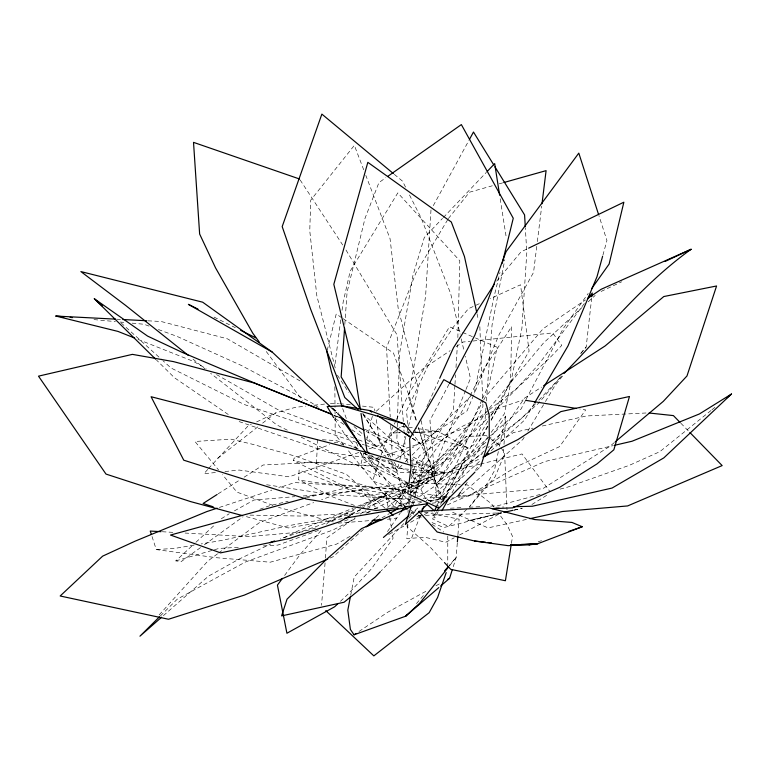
<?xml version="1.0" encoding="UTF-8"?>
<svg xmlns="http://www.w3.org/2000/svg" width="770" height="770" viewBox="0 0 770 770"><rect width="100%" height="100%" fill="white"/><g stroke="black" fill="none" stroke-linecap="round" stroke-linejoin="round"><path stroke-width="0.58" stroke-dasharray="3.85 2.89" d="M447.755 566.874L447.774 535.901M397.214 427.947L396.829 439.968L408.321 463.473M397.253 426.744L397.445 420.738M397.484 419.534L399.582 353.43L412.893 275.67L424.289 237.535L442.509 218.401M354.46 505.447L332.351 496.804L298.683 479.816L299.106 470.037L356.289 492.473L387.945 498.565L413.201 498.411M317.75 439.458L316.104 468.603C344.777 478.478 373.113 490.663 403.365 494.879L397.628 473.512L386.184 458.554M503.724 449.093L503.224 457.351L495.129 476.736L469.604 506.66L486.765 484.157L494.282 471.067L498.44 451.066M504.013 444.377L505.746 416.089L489.961 438.582M430.998 209.883L425.569 296.575L408.726 397.464L416.724 422.682M454.887 385.578L453.405 409.563L410.939 478.921M454.964 384.374L455.551 374.778M455.994 367.579L457.409 344.787M457.852 337.587L459.786 260.799L397.82 192.895L350.196 271.107L343.17 302.052L341.707 312.755M407.214 524.197L407.061 526.565L430.295 547.287L443.674 561.715M407.985 512.397L408.139 510.029M408.524 504.129L409.062 495.861M409.525 488.777L409.833 484.051M344.816 324.459L347.068 292.282L365.047 218.237L378.946 182.586L385.808 177.755M325.084 562.899L321.514 605.326M325.421 558.135L326.875 537.864L355.172 517.681M485.909 408.148L485.119 418.842L443.048 501.973M486.438 401.026L492.059 325.007L504.812 259.654M457.293 543.081L456.177 557.403L452.712 568.404M457.938 534.726L459.141 519.211L424.145 512.06M407.927 524.524L406.791 538.711L424.636 537.181L445.792 542.273L454.233 537.807M409.534 504.427L410.198 496.15M410.285 494.966L410.853 487.872L414.78 478.545L466.379 436.475L486.303 435.599L489.99 438.236M580.869 353.478L586.172 346.943L591.716 297.692M536.757 246.352L533.552 272.378L499.133 334.488L474.022 394.259M537.345 241.616L541.714 206.129M408.331 488.989L408.918 484.311M340.725 319.897L334.719 366.299M511.415 543.437L512.541 536.44L506.92 524.505L497.834 512.31M350.677 595.297L354.21 576.98L404.597 522.657M474.32 392.546L493.801 297.749L500 272.407M499.422 446.359L505.746 416.089M363.507 453.328L361.063 463.617L379.09 457.476M366.77 439.593L372.757 414.433M327.144 350.523L336.23 313.987L342.15 318.02M398.658 464.349L397.763 467.814L393.826 461.769M399.851 459.728L406.695 433.183M406.993 432.037L408.177 427.417M408.475 426.262L418.303 388.176L398.148 308.058L390.053 238.719L365.827 175.377M602.9 255.207L606.933 240.519L598.896 215.542M412.277 469.546L444.608 472.164L386.588 493.108L362.997 495.88L293.447 460.527L294.111 458.198L329.656 444.646M411.998 504.032L414.587 496.092M414.963 494.956L424.607 465.465L459.911 415.242L483.955 368.965L511.684 326.567L510.606 380.601L501.482 401.314L490.75 421.123M380.755 456.244L372.574 481.048L406.493 492.559M381.121 455.118L383.73 447.226L395.915 420.641M420.353 515.448L410.988 539.78L381.189 570.83M465.542 390.534L431.056 475.504L412.374 458.612M465.985 389.437L470.46 378.397L465.301 356.308M408.196 483.146L399.774 503.859L420.998 501.511M410.862 476.611L419.284 455.898L460.181 427.408L489.354 413.153M473.55 395.366L467.043 410.862L412.431 447.803M426.859 406.704L428.341 403.422M428.832 402.335L439.198 379.389M410.805 492.935L440.18 468.083L472.664 420.179L481.905 399.957M482.395 398.899L489.2 383.999L497.17 347.289L475.504 337.963M396.396 419.583L408.552 394.269L449.497 326.778L474.416 337.501M437.033 505.476L482.944 406.473L482.713 400.516M438.197 511.559L434.963 517.96L431.826 511.55M525.487 400.544L521.059 408.995L490.48 435.858M526.035 399.486L563.12 328.675L588.213 293.437M449.006 384.22L429.958 420.362L436.86 500.519L481.125 459.921M487.92 426.33L482.838 435.714L449.103 484.532L429.833 502.088M433.298 205.667L468.882 140.448M436.561 511.665L432.586 518.97L448.612 526.478L467.852 508.316M440.536 504.35L463.28 462.587L489.075 439.381M485.543 445.83L438.89 481.279L483.137 400.978M483.714 399.928L485.437 396.8L543.091 328.752L585.46 299.954M479.036 441.316L488.247 424.905M491.125 419.775L501.482 401.314M451.971 492.896L467.987 464.647L480.759 458.227M534.168 403.644L524.514 420.131L490.865 450.989M487.814 421.228L473.781 444.839L413.914 478.93L412.335 464.628M490.865 416.089L529.096 351.216L520.539 284.775L490.144 298.731M524.158 437.293L522.946 439.333L462.789 493.185L460.701 494.35M527.806 431.161L544.823 402.585M545.439 401.565L555.16 385.231L563.476 374.961M447.736 219.623L415.896 272.975L386.54 347.52L390.226 416.945M448.352 218.603L469.488 192.211L492.357 185.772M407.811 484.012L394.076 506.448L347.289 449.401M461.278 491.125L467.323 482.232M475.379 470.374L479.412 464.445M490.153 448.631L524.399 398.225L541.541 387.118M438.89 481.279L486.265 411.96M387.474 531.56L400.313 512.955M405.713 505.13L412.47 495.331M413.153 494.359L417.879 487.497L489.826 415.964M487.689 437.264L441.797 501.761L418.177 427.263M491.164 432.374L504.369 413.808L521.896 328.424L526.796 252.55L525.342 227.843M284.592 575.46L300.358 554.236L321.937 529.529M584.334 303.544L538.307 364.884L515.804 389.533L490.673 415.107M449.478 565.825L456.177 557.403L449.17 565.546M489.316 408.283L543.476 343.025L582.053 307.509M496.65 281.137L521.069 251.819L527.566 248.681M561.542 376.039L538.461 403.326L487.891 447.668M580.782 353.305L586.172 346.943M410.66 492.8L472.664 420.179M416.483 603.555L425.05 593.603M326.557 524.226L328.097 522.464L356.048 509.288M207.746 469.421L203.925 473.723L215.658 472.501M208.506 468.564L248.113 425.897L251.299 424.395M159.159 614.932L207.996 560.916L217.621 553.755M408.658 518.277L415.973 510.385M535.564 403.663L521.713 418.341L490.298 442.211M538.827 400.208L561.648 376.03M443.337 217.535L486.399 172.307M401.93 465.282L396.877 470.364L391.372 461.115M405.299 461.904L408.668 458.516M412.027 455.137L472.636 394.24M476.62 470.46L479.96 467.12M160.343 615.962L177.341 599.108L245.312 562.052L332.881 530.01L356.394 518.095M340.446 601.312L347.896 594.276L371.486 568.78L393.056 538.317L392.123 532.474M200.489 547.614L181.191 561.6L175.81 560.887L195.06 543.071M195.936 542.263L215.177 524.457M221.298 518.788L229.239 513.734M410.853 487.872L466.379 436.475M588.184 301.859L595.2 295.401M376.309 411.199L422.461 369.225L450.181 350.648M363.546 529.298L333.256 556.662L328.867 558.568M376.02 518.027L380.476 514.004M387.599 507.565L407.195 489.855L294.689 482.559L278.711 487.834M489.585 436.648L434.732 484.831L420.94 419.814M484.282 450.835L426.156 500.847M163.384 615.654L208.468 576.172L238.469 559.386L270.761 543.957M409.794 514.861L419.794 506.294M614.402 442.509L609.869 446.321L542.677 488.758L461.509 495.765M711.028 410.487L659.832 451.682L629.494 465.253L567.692 487.092L559.655 489.239M711.952 409.736L715.676 406.743M396.444 430.247L393.018 432.961L379.273 448.333L385.905 456.649M397.301 429.564L401.584 426.166L407.349 427.023M217.66 458.237L258.884 426.06M262.628 423.134L275.747 412.893L295.391 407.32L305.882 406.146M488.334 410.497L465.85 427.908L383.595 455.936M489.277 409.765L516.449 388.725L549.501 358.175L561.754 345.403L552.677 332.929L471.423 341.177M218.584 553.033L259.952 522.233L313.708 502.589M204.358 544.813L242.964 516.834M360.052 514.206L365.904 510.029M366.886 509.336L387.377 494.725L402.229 504.552M419.515 496.573L482.723 453.482M489.633 448.766L513.33 432.615L533.023 428.12M395.559 459.218L411.44 448.477M456.119 346.664L463.059 342.024L470.229 341.293M358.993 631.487L387.579 612.304L427.514 590.407M218.131 493.849L240.144 479.739M244.148 477.179L263.167 464.993L312.206 462.529L370.447 465.542L415.713 487.333L410.217 489.585M531.897 504.504L547.845 494.61M351.37 514.822L360.456 509.336M361.467 508.72L386.704 493.483L347.443 487.545L306.739 497.738M350.052 536.334L336.683 544.063L270.193 562.216L216.466 557.711L156.262 549.587L152.027 536.507M381.939 517.883L389.139 513.725M400.458 507.18L402.517 505.986M388.638 534.524L404.308 525.794M410.574 522.301L423.105 515.313M424.145 514.735L429.371 511.819M450.257 500.173L459.661 494.937M234.398 510.876L254.004 500.009L294.756 496.66M435.926 585.797L441.181 582.919M459.507 535.015L500.664 513.215M366.01 513.215L370.283 511.049M374.557 508.883L406.618 492.617M407.686 492.078L433.337 479.075L339.464 493.185L321.552 499.73M490.432 412.624L501.231 407.34L523.254 399.928M355.548 508.469L323.323 523.975L280.251 538.99M359.85 506.4L386.704 493.483M283.687 537.787L299.828 530.068L353.18 508.084M256.612 421.902L275.747 412.893M362.506 506.246L386.155 495.1L388.022 506.776M601.091 291.455L621.698 281.791M479.286 303.717L468.43 308.703L454.069 326.105L428.88 363.96L406.425 410.978L407.869 424.097M447.264 504.928L544.804 461.528L613.421 445.57M418.639 503.368L421.931 501.915M357.627 506.256L369.85 501.212L433.337 479.075M360.822 509.798L352.044 513.398L300.772 516.054L246.978 515.063M367.415 507.103L405.829 491.385M334.103 442.952L336.326 442.105L345.143 445.637M259.769 509.307L269.471 505.765L288.192 501.26M318.482 530.395L277.864 545.102L261.049 546.046M344.44 521.001L350.081 518.961M367.011 512.83L371.525 511.203M358.936 452.423L289.173 476.822L239.124 470.056L223.868 471.644M369.061 448.881L380.313 444.954L375.827 416.762M538.172 541.82L541.56 540.656M219.363 507.44L271.858 490.095M175.81 560.887L213.328 550.069M214.464 549.741L219.007 548.423L240.625 547.201M315.96 527.96L302.254 531.887L248.672 536.651L185.06 533.042M499.21 183.838L502.646 182.875M430.161 501.434L447.226 496.881L410.583 491.818M540.126 494.446L497.641 505.775L488.18 506.265M500.452 513.147L443.761 527.566L430.834 522.07M479.209 464.32L451.432 471.057L407.369 483.772L385.202 492.685L402.392 505.611M480.365 464.041L522.022 453.944L550.136 491.809M305.738 497.045L313.929 495.081L361.38 490.259L377.165 509.153M501.318 513.099L467.785 520.809L501.616 512.859L424.106 515.38M514.033 510.173L522.127 508.306M542.282 426.012L586.297 415.983L647.965 412.893M397.589 506.371L402.248 505.322M514.196 510.048L522.195 508.258M526.372 519.452L488.036 527.902L450.026 511.136M347.925 514.995L288.923 525.621L222.318 540.347L201.143 543.938M349.108 514.784L369.167 511.174M391.593 507.132L402.209 505.226M444.608 472.164L420.853 476.332L412.219 472.713M342.303 518.662L288.24 527.941L243.474 515.871M194.088 545.131L175.262 548.327L156.262 549.587M432.124 503.205L442.817 501.799M314.044 405.241L324.536 404.077M330.369 403.422L338.627 403.547M428.072 500.731L445.753 498.777M451.653 498.123L459.902 497.208M461.076 497.083L468.15 496.294L516.304 466.822L559.597 446.619L585.662 409.948L579.772 408.995M303.139 495.967L313.929 495.081M338.011 523.157L370.938 520.53M387.397 519.221L396.8 518.47L394.096 516.102M447.226 496.881L421.623 498.354M450.325 508.219L460.98 507.671M469.257 507.238L479.903 506.689M407.263 432.471L409.64 432.384M414.385 432.22L438.515 431.672L467.294 447.505L467.573 451.836L462.529 461.654L448.429 472.819L398.436 472.356L389.591 461.269M418.149 515.582L422.913 515.428M414.568 432.355L438.515 431.672L417.735 428.572M495.572 507.247L503.898 507.016M374.153 508.547L377.743 508.566M411.103 482.915L460.171 484.648M464.955 484.821L467.351 484.908L491.549 503.869L494.34 507.623M116.848 319.213L120.438 319.396M147.956 320.82L161.113 321.494L227.4 338.819L301.051 381.506M162.258 531.743L173.058 532.359M322.38 439.737L336.249 440.584L358.146 448.564M417.831 500.009L330.975 494.59L265.265 484.542M428.534 500.683L442.817 501.578M408.687 469.248L323.756 462.308L300.935 462.318L293.447 460.527M93.969 319.598L115.433 321.591M120.197 322.043L123.778 322.37M132.122 323.15L144.038 324.257L150.651 326.682M339.82 403.673L350.533 404.818M362.429 406.098L374.336 407.369L374.894 410.891M392.2 461.192L329.031 452.625L238.055 421.209M412.46 463.944L430.343 466.37L366.27 431.412M405.857 491.164C370.447 484.522 334.016 486.833 298.683 479.816M408.504 427.196L416.589 428.399M333.42 521.973L278.442 507.382M467.294 447.505L440.151 439.968L413.702 430.497M412.97 465.879L431.181 471.182L443.549 500.558M356.481 442.404L244.215 404.491L171.055 368.022L163.028 360.774M362.16 444.242L364.431 444.983M365.567 445.349L408.745 459.363M409.881 459.728L430.343 466.37M401.584 426.166L404.885 427.34M158.37 329.522L177.1 336.423L241.241 365.404L311.359 402.662L318.27 407.292M272.83 505.312L236.958 492.126L222.453 474.638M354.046 438.178L278.008 409.746L216.553 374.586M358.522 439.843L364.114 441.942M365.23 442.355L377.531 446.956L366.664 437.524M137.984 339.368L193.636 361.476L206.139 368.628M363.883 453.164L368.291 454.935M369.398 455.378L411.142 472.26M416.839 516.112L422.22 518.403M333.612 415.55L338.02 417.494M364.441 429.121L405.164 447.052L404.385 436.311M435.907 504.908L439.16 506.352M214.002 317.076L235.351 327.693M287.325 430.199L276.671 424.847L210.605 373.315M301.166 437.158L379.976 476.803L365.384 453.607M353.661 446.966L356.731 448.814M363.883 453.135L397.628 473.512M412.277 438.294L420.199 443.453L436.041 472.799L420.064 489.816L365.721 458.997L360.293 452.596M411.142 510.452L417.08 514.389M418.072 515.043L423.028 518.316M431.941 524.216L443.818 532.08M335.065 418.524L343.949 424.482M351.851 429.766L362.718 437.042M366.664 439.68L377.531 446.956M412.393 438.217L420.199 443.453L414.173 436.022M343.141 318.693L393.432 353.016L409.698 397.32L416.955 422.355M228.267 414.51L174.395 377.695L156.512 360.052M490.904 438.9L499.191 444.848L500.404 446.706M410.988 512.069L413.856 514.225M192.981 359.128L205.022 368.84M394.298 174.338L402.546 181.191L405.752 187.543M333.141 408.456L338.579 413.172M353.979 426.522L363.036 434.386M385.077 508.2L346.298 474.253L295.247 456.138L251.511 444.021L230.904 439.16L194.964 441.489L218.632 470.027M371.515 455.359L418.312 496.631M362.564 413.567L408.822 455.397M121.092 322.89L162.133 359.965M331.456 407.908L336.74 412.797M331.581 407.85L336.817 412.768M332.024 407.782L337.067 412.73M680.844 423.221L689.102 431.691M357.193 448.929L344.787 434.299L334.286 418.63M343.516 444.8L335.219 434.675L335.008 405.886M266.285 351.515L302.475 400.544M368.079 455.609L402.277 502.925M300.146 179.978L342.708 245.004M337.453 375.221L348.598 392.325M363.026 414.472L391.208 457.746M501 447.639L504.619 453.241L506.997 509.865M345.98 250.009L397.022 334.825L403.345 421.979M363.199 413.875L388.917 457.005M409.496 194.945L421.248 218.199L450.633 293.534L460.142 334.219M411.979 470.951L426.079 499.797M346.336 418.505L342.217 407.397M356.443 442.673L358.733 448.169M360.572 452.558L362.872 458.054L413.442 504.437L425.531 451.952L418.274 426.907M363.709 169.814L354.354 145.366L310.743 200.152L309.761 230.74L316.826 295.747L335.335 368.445M461.23 338.867L464.214 351.659M477.025 313.775L478.305 319.617M389.697 517.286L391.93 531.31M500.192 198.766L506.256 237.449M408.658 431.248L408.928 433.635M411.94 461.047L412.21 463.434M403.432 423.173L404.038 431.537M390.669 425.329L392.382 457.64M479.845 326.634L482.665 399.322M334.863 386.694L334.998 404.683M400.14 432.711L393.018 432.961L400.208 432.759M337.539 416.608L334.219 415.271L337.568 416.686"/><path stroke-width="1.16" d="M344.565 328.039L341.158 376.896L360.755 409.765M457.38 541.888L457.842 535.92M591.851 296.527L592.246 293.004L587.934 298.76M542.003 203.761L546.094 170.642L503.792 182.548M408.187 490.153L407.753 493.657L439.131 508.036L474.955 472.135M409.062 483.146L410.939 467.967L409.621 438.794L443.828 379.649L485.822 402.874L489.191 415.02L489.268 438.977L480.788 466.283M511.232 544.602L505.409 580.734L450.748 569.348L444.454 562.562M350.456 596.442L347.809 610.187L350.398 629.446L354.056 634.798L405.588 616.231L438.813 587.597M502.261 263.186L513.253 218.256L461.355 124.596L387.772 176.369M602.592 256.343L597.01 276.68L567.971 345.971L534.775 402.614M440.604 586.047L449.584 578.309L452.356 569.511M411.623 505.168L405.318 524.447L419.332 511.675M446.196 572.582L437.62 597.433L429.169 612.679L373.835 655.886L325.777 610.61M421.633 512.137L423.76 506.612M439.689 378.301L453.501 347.713L494.475 283.976M436.523 506.564L434.511 510.914L426.407 503.772M449.565 383.152L474.782 335.325L506.092 251.646L578.799 153.115L598.531 214.406M469.459 139.399L473.473 132.026L493.666 164.77M437.129 510.616L438.833 507.488M441.884 510.693L449.593 497.083M460.614 492.117L457.929 496.072L460.316 495.861M484.782 456.533L489.479 449.613M400.987 511.983L403.692 508.065M591.697 288.538L609.118 264.072L623.854 202.202L528.644 248.161M282.446 578.357L277.431 585.104L286.921 633.248L334.642 606.779L337.953 603.651M448.727 566.759L419.679 603.256L405.588 616.231L407.147 614.422M444.502 570.974L448.4 566.451M564.092 373.44C605.49 331.09 642.652 284.005 691.113 249.268L601.226 289.241L587.433 298.616M487.227 171.431L494.677 163.606L499.643 195.253M380.361 571.696L375.394 576.874L344.075 602.236L281.599 615.894L287.017 599.214L325.084 560.685L361.602 528.576L412.056 506.275M159.486 616.799L139.948 636.184L161.584 617.232M614.585 445.301L632.026 441.239L699.401 413.962L731.5 394.009L663.846 457.871L612.083 488.045L532.436 506.227L513.407 506.756M484.667 456.668L488.209 453.424M421.96 509.278L427.215 504.485M366.222 526.882L375.125 518.836M383.412 537.441L408.88 515.64M615.307 441.749L663.307 401.363L686.984 375.962L716.581 285.978L663.788 296.546L605.104 345.961L543.562 385.808M726.851 397.753L731.5 394.009M354.056 634.798L356.029 633.479M217.13 494.484L203.116 503.465L213.184 506.804M350.36 515.428L340.263 521.531L289.433 538.5L220.576 552.87L170.507 535.044L305.575 498.026M367.54 526.218L379.889 519.076M390.169 513.128L398.398 508.364M447.486 579.463L449.584 578.309M482.896 457.159L518.037 439.506L560.81 411.623L629.475 396.492L613.854 449.796L597 463.915L559.463 487.439L512.589 507.873L492.213 508.681M665.087 261.463L691.113 249.268M327.77 559.039L244.311 595.123L168.505 619.253L60.166 595.99L102.66 556.132L135.212 541.118L206.803 511.588L217.082 508.19M521.232 544.448L537.893 543.668L508.181 545.67L474.715 541.041L437.158 532.003L418.803 511.309L488.69 507.796L534.582 519.529L571.956 522.435L582.274 526.747L537.893 543.668L529.125 544.91L510.529 544.958L514.1 544.785M270.058 542.552L274.592 540.963M529.125 544.91L531.387 544.13M568.703 531.387L582.274 526.747M503.898 512.348L513.051 510.298M529.856 518.682L562.379 511.511L627.627 505.938L722.154 465.581L689.93 432.538M344.652 518.258L405.761 507.757L402.97 503.898M397.657 507.709L376.261 510.5L306.595 499.124L183.751 460.191L151.084 396.723L369.716 453.28L411.834 465.552M404.789 506.776L427.369 503.821M372.112 520.443L382.69 519.596M413.423 435.089L404.385 423.943L369.735 410.554L342.284 405.886L327.163 406.522L333.631 417.648M134.654 338.04L117.954 331.408L55.825 316.056L115.644 319.146M122.825 319.521L146.752 320.753M161.055 531.675L150.256 531.059L151.315 534.332M55.825 316.056L64.17 316.836M70.128 317.384L72.515 317.606M649.12 413.009L673.404 415.598L680.016 422.374M474.715 541.041L485.466 542.215M487.853 542.475L491.433 542.869M525.612 400.313L576.239 408.437M242.319 515.553L190.662 501.616L106 474.079L38.5 376.155L132.382 354.364L173.51 361.621L254.562 383.104L332.005 414.375M342.284 405.886L404.385 423.943M299.482 178.977L193.52 142.363L199.642 234.042L215.552 267.883L252.81 333.256L259.192 341.909M338.646 417.051L340.86 417.946L365.981 452.712M330.917 413.99L256.68 383.922L182.172 352.362L147.599 336.105L94.315 298.712L155.655 359.205M341.995 418.485L364.172 430.266M197.986 309.117L188.381 304.342L272.233 352.092L330.705 407.022M240.692 330.349L255.64 337.78M377.647 415.713L410.304 437.004M404.597 432.981L410.449 436.908M272.233 352.092L202.674 302.186L80.879 271.579L125.683 305.459L188.352 355.394M405.261 507.757L407.166 509.201M393.374 173.568L321.87 114.114L282.186 226.601L310.599 309.078L344.777 397.484L358.117 409.544M386.887 509.779L393.2 515.313M369.716 453.771L367.021 451.393L361.024 413.461M94.315 298.712L102.352 305.969M337.683 413.586L343.795 419.323L360.938 446.552M494.927 166.821L524.582 214.907L525.275 226.669M341.88 406.271L331.331 371.342L326.865 351.659M476.765 312.61L464.454 256.506L451.297 222.001L367.829 162.335L333.824 284.322L353.536 366.058L360.273 408.726M371.756 411.815L369.735 410.554L371.708 411.844"/></g></svg>
